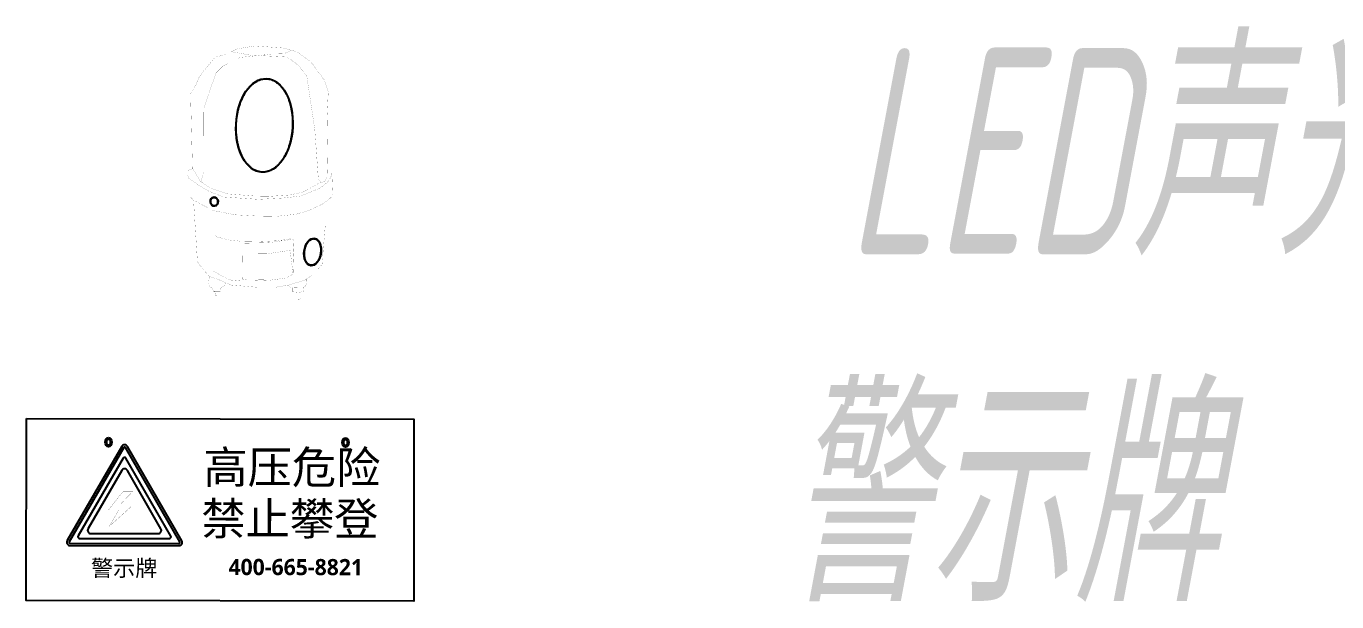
# Model space of a CAD drawing. Header units: millimetres. Extents: x -124346 to 101329, y -150859 to 114847.
# Drawn here: x -119117 to -99271, y -148605 to -139885 of the extents above; entities that cross this region are included whole.
import ezdxf

# ---------------------------------------------------------------- set-up
doc = ezdxf.new("R2010")
doc.units = ezdxf.units.MM
doc.layers.add('EQUIP-通讯', color=7, linetype='Continuous')
doc.layers.add('电子围栏HTL', color=5, linetype='Continuous')
doc.styles.add('RD-FW-400', font='gbeitc.shx', dxfattribs={"width": 0.8, "height": 400, "bigfont": 'HZTXT.shx'})

# ---------------------------------------------------------------- blocks, each defined once
blk = doc.blocks.new('A$C73585D0A')
at = {"layer": '电子围栏HTL', "color": 1, "const_width": 10}
for points in [[(478, 12679), (287, 19982), (838, 20906), (1156, 21646), (1562, 22175), (2109, 22827), (2687, 23516), (3485, 23726), (3718, 23787), (4774, 24308), (6558, 24608), (8234, 24483), (9253, 24407), (10566, 24049), (11937, 23109), (12569, 22256), (13301, 21248), (13658, 20152), (13537, 17806), (13628, 12650)], [(4246, 24048), (6545, 23634), (8067, 23813), (9338, 23849), (10180, 24228)], [(5095, 23491), (3430, 22650), (2750, 21971), (2042, 19912), (1584, 18577), (1557, 12314), (1280, 11431)], [(5095, 23491), (6892, 23675), (9682, 23529), (10817, 22683), (11574, 21657), (12350, 16475), (12688, 11758), (12944, 11327)], [(5281, 5445), (6667, 5475), (7474, 5495), (8195, 5541), (9079, 5677), (9682, 5739), (9934, 5829), (10130, 5863), (10231, 5829), (10290, 4042)], [(5281, 5445), (5291, 4401), (7705, 4422), (9178, 4641), (9957, 4757), (10239, 2448)]]:
    blk.add_lwpolyline(points, dxfattribs=at)
at = {"layer": '电子围栏HTL', "const_width": 10}
for points in [[(478, 12679), (143, 12578), (5, 12411), (5, 12052), (113, 11735), (814, 11259), (2110, 10472), (3522, 9935), (6878, 9711), (9278, 9840), (11005, 10033), (12895, 10819), (13668, 11453), (13879, 11836), (14012, 12109), (13988, 12290), (13697, 12580), (13558, 12720)], [(478, 12679), (1280, 11431), (2143, 10853), (3016, 10524), (3858, 10243), (6571, 10030), (8095, 10012), (9864, 10130), (11160, 10404), (11818, 10747), (12627, 11210), (13262, 11444), (13443, 11701), (13536, 11967), (13558, 12720)], [(113, 11735), (104, 10077), (577, 9643), (1379, 9198), (2517, 8614), (4632, 8208), (6763, 8089), (8695, 8066), (10513, 8264), (11705, 8602), (13024, 9219), (13735, 9711), (14047, 10047), (14085, 10235), (14012, 12109)], [(577, 9643), (959, 3630), (1554, 2844), (2111, 2234), (3107, 1876), (3665, 1648), (4217, 1388), (6939, 1158), (8517, 1168), (9765, 1385), (11415, 1875), (12116, 2386), (12667, 2947), (13054, 3385), (13381, 7384), (13380, 9465)]]:
    blk.add_lwpolyline(points, dxfattribs=at)
at = {"layer": '电子围栏HTL', "color": 9, "const_width": 10}
for points in [[(10239, 2448), (9565, 2077), (7915, 1845), (6240, 1781), (5202, 1781), (4194, 1873), (3563, 2121), (2984, 2472), (2494, 2769), (2494, 6210), (2655, 6211), (2959, 6029), (3967, 5770), (4789, 5689), (5167, 5627), (6946, 5603), (8617, 5687), (9697, 5817), (10016, 5921), (10250, 5921), (10341, 5635), (10239, 2448)], [(5291, 4401), (5328, 1969), (5744, 1916), (6524, 1916), (7271, 1929), (7912, 1942), (8606, 1942)], [(2111, 2234), (2042, 1636), (2103, 1253), (2432, 1078), (2964, 1071), (3206, 1071), (3374, 1219), (3609, 1340), (3665, 1648)], [(9765, 1385), (9978, 1134), (11268, 1175), (11458, 1317), (11546, 1534), (11580, 1839), (11580, 1995)], [(2432, 1078), (2499, 799), (3166, 799), (3206, 1071)], [(2639, 799), (2701, 374), (3081, 357), (3094, 799)], [(10182, 1141), (10182, 735), (10894, 667), (11254, 775), (11212, 1173)], [(10497, 705), (10497, 39), (10938, 5), (11000, 114), (11015, 703)]]:
    blk.add_lwpolyline(points, dxfattribs=at)
at = {"layer": '电子围栏HTL', "color": 1}
blk.add_ellipse((7453, 16885), major_axis=(231, 4550), ratio=0.605089, dxfattribs=at)
at = {"layer": '电子围栏HTL'}
blk.add_ellipse((2582, 9491), major_axis=(-38, 451), ratio=0.8244249, dxfattribs=at)
at = {"layer": '电子围栏HTL', "color": 9}
blk.add_ellipse((12135, 4599), major_axis=(178, 1330), ratio=0.6133843, dxfattribs=at)
at = {"layer": '电子围栏HTL', "color": 1}
blk.add_open_spline([(7683, 21415), (7633, 21418), (7582, 21418), (7456, 21413), (7380, 21404), (7227, 21377), (7152, 21359), (7000, 21311), (6925, 21281), (6776, 21213), (6702, 21173), (6557, 21085), (6485, 21036), (6343, 20927), (6273, 20869), (6137, 20742), (6070, 20674), (5940, 20529), (5877, 20452), (5754, 20290), (5694, 20205), (5579, 20027), (5524, 19935), (5418, 19743), (5367, 19643), (5271, 19438), (5225, 19332), (5139, 19115), (5099, 19004), (5024, 18777), (4989, 18661), (4925, 18425), (4896, 18305), (4844, 18062), (4822, 17939), (4782, 17691), (4765, 17566), (4739, 17314), (4728, 17188), (4714, 16935), (4710, 16808), (4709, 16555), (4712, 16428), (4723, 16177), (4732, 16052), (4756, 15804), (4772, 15682), (4809, 15439), (4830, 15320), (4880, 15084), (4907, 14969), (4969, 14742), (5002, 14631), (5075, 14415), (5114, 14309), (5198, 14105), (5243, 14006), (5337, 13815), (5387, 13723), (5491, 13546), (5545, 13462), (5659, 13301), (5717, 13225), (5838, 13081), (5901, 13014), (6030, 12888), (6096, 12830), (6230, 12723), (6299, 12675), (6440, 12588), (6511, 12549), (6656, 12482), (6729, 12453), (6877, 12407), (6952, 12389), (7103, 12363), (7178, 12355), (7330, 12351), (7407, 12353), (7559, 12370), (7635, 12383), (7787, 12420), (7863, 12444), (8013, 12502), (8088, 12536), (8235, 12614), (8308, 12658), (8452, 12756), (8523, 12810), (8662, 12928), (8730, 12991), (8864, 13127), (8929, 13199), (9056, 13352), (9117, 13433), (9237, 13603), (9294, 13691), (9405, 13876), (9458, 13972), (9560, 14171), (9608, 14273), (9700, 14484), (9743, 14593), (9824, 14815), (9861, 14929), (9931, 15160), (9963, 15278), (10021, 15518), (10047, 15639), (10093, 15885), (10113, 16009), (10146, 16259), (10160, 16384), (10181, 16637), (10188, 16764), (10196, 17017), (10197, 17144), (10192, 17397), (10186, 17522), (10168, 17772), (10156, 17896), (10126, 18142), (10108, 18263), (10065, 18502), (10040, 18620), (9985, 18851), (9954, 18965), (9887, 19187), (9851, 19295), (9773, 19506), (9731, 19608), (9642, 19806), (9595, 19902), (9496, 20086), (9444, 20175), (9335, 20344), (9279, 20424), (9162, 20577), (9101, 20649), (8976, 20784), (8912, 20847), (8780, 20964), (8713, 21017), (8575, 21115), (8505, 21159), (8362, 21236), (8290, 21270), (8144, 21327), (8069, 21351), (7920, 21388), (7845, 21401), (7740, 21411), (7712, 21414), (7683, 21415)], degree=3, knots=[0, 0, 0, 0, 0.0552797, 0.0552797, 0.1390118, 0.1390118, 0.2227438, 0.2227438, 0.3064759, 0.3064759, 0.390208, 0.390208, 0.4739401, 0.4739401, 0.5576722, 0.5576722, 0.6414043, 0.6414043, 0.7251364, 0.7251364, 0.8088685, 0.8088685, 0.8926006, 0.8926006, 0.9763327, 0.9763327, 1.0600648, 1.0600648, 1.1437969, 1.1437969, 1.227529, 1.227529, 1.311261, 1.311261, 1.3949931, 1.3949931, 1.4787252, 1.4787252, 1.5624573, 1.5624573, 1.6461894, 1.6461894, 1.7299215, 1.7299215, 1.8136536, 1.8136536, 1.8973857, 1.8973857, 1.9811178, 1.9811178, 2.0648499, 2.0648499, 2.148582, 2.148582, 2.2323141, 2.2323141, 2.3160462, 2.3160462, 2.3997782, 2.3997782, 2.4835103, 2.4835103, 2.5672424, 2.5672424, 2.6509745, 2.6509745, 2.7347066, 2.7347066, 2.8184387, 2.8184387, 2.9021708, 2.9021708, 2.9859029, 2.9859029, 3.069635, 3.069635, 3.1533671, 3.1533671, 3.2370992, 3.2370992, 3.3208313, 3.3208313, 3.4045634, 3.4045634, 3.4882954, 3.4882954, 3.5720275, 3.5720275, 3.6557596, 3.6557596, 3.7394917, 3.7394917, 3.8232238, 3.8232238, 3.9069559, 3.9069559, 3.990688, 3.990688, 4.0744201, 4.0744201, 4.1581522, 4.1581522, 4.2418843, 4.2418843, 4.3256164, 4.3256164, 4.4093485, 4.4093485, 4.4930806, 4.4930806, 4.5768126, 4.5768126, 4.6605447, 4.6605447, 4.7442768, 4.7442768, 4.8280089, 4.8280089, 4.911741, 4.911741, 4.9954731, 4.9954731, 5.0792052, 5.0792052, 5.1629373, 5.1629373, 5.2466694, 5.2466694, 5.3304015, 5.3304015, 5.4141336, 5.4141336, 5.4978657, 5.4978657, 5.5815978, 5.5815978, 5.6653298, 5.6653298, 5.7490619, 5.7490619, 5.832794, 5.832794, 5.9165261, 5.9165261, 6.0002582, 6.0002582, 6.0839903, 6.0839903, 6.1677224, 6.1677224, 6.2514545, 6.2514545, 6.2831853, 6.2831853, 6.2831853, 6.2831853], dxfattribs=at)
at = {"layer": '电子围栏HTL'}
for points, knots in [([(2546, 9923), (2535, 9922), (2525, 9920), (2496, 9915), (2479, 9909), (2445, 9896), (2429, 9887), (2397, 9868), (2382, 9856), (2353, 9831), (2339, 9816), (2314, 9785), (2303, 9769), (2282, 9733), (2272, 9714), (2256, 9675), (2249, 9654), (2239, 9612), (2235, 9591), (2229, 9547), (2228, 9524), (2228, 9480), (2230, 9457), (2236, 9413), (2240, 9391), (2252, 9348), (2259, 9327), (2275, 9286), (2285, 9267), (2307, 9230), (2318, 9213), (2344, 9180), (2358, 9165), (2387, 9137), (2403, 9125), (2435, 9103), (2452, 9094), (2486, 9078), (2503, 9072), (2539, 9063), (2557, 9060), (2593, 9058), (2611, 9058), (2646, 9063), (2664, 9066), (2698, 9077), (2715, 9084), (2748, 9102), (2764, 9112), (2794, 9135), (2808, 9148), (2835, 9177), (2847, 9193), (2870, 9226), (2880, 9244), (2898, 9282), (2906, 9302), (2919, 9343), (2925, 9365), (2932, 9408), (2935, 9430), (2937, 9475), (2936, 9497), (2933, 9542), (2929, 9564), (2920, 9608), (2914, 9629), (2900, 9671), (2891, 9691), (2871, 9729), (2861, 9748), (2836, 9782), (2823, 9798), (2795, 9828), (2781, 9841), (2750, 9866), (2733, 9876), (2700, 9894), (2683, 9902), (2648, 9914), (2630, 9918), (2594, 9923), (2576, 9924), (2554, 9923), (2550, 9923), (2546, 9923)], [0, 0, 0, 0, 0.0933498, 0.0933498, 0.247244, 0.247244, 0.4011382, 0.4011382, 0.5550324, 0.5550324, 0.7089266, 0.7089266, 0.8628208, 0.8628208, 1.016715, 1.016715, 1.1706092, 1.1706092, 1.3245034, 1.3245034, 1.4783976, 1.4783976, 1.6322918, 1.6322918, 1.786186, 1.786186, 1.9400802, 1.9400802, 2.0939744, 2.0939744, 2.2478686, 2.2478686, 2.4017628, 2.4017628, 2.555657, 2.555657, 2.7095512, 2.7095512, 2.8634454, 2.8634454, 3.0173396, 3.0173396, 3.1712338, 3.1712338, 3.325128, 3.325128, 3.4790222, 3.4790222, 3.6329164, 3.6329164, 3.7868106, 3.7868106, 3.9407048, 3.9407048, 4.094599, 4.094599, 4.2484932, 4.2484932, 4.4023874, 4.4023874, 4.5562816, 4.5562816, 4.7101758, 4.7101758, 4.86407, 4.86407, 5.0179642, 5.0179642, 5.1718584, 5.1718584, 5.3257526, 5.3257526, 5.4796468, 5.4796468, 5.633541, 5.633541, 5.7874352, 5.7874352, 5.9413294, 5.9413294, 6.0952236, 6.0952236, 6.2491178, 6.2491178, 6.2831853, 6.2831853, 6.2831853, 6.2831853]), ([(2548, 9903), (2537, 9902), (2527, 9900), (2500, 9895), (2484, 9890), (2453, 9877), (2438, 9870), (2410, 9852), (2397, 9843), (2371, 9820), (2359, 9808), (2338, 9784), (2330, 9772), (2313, 9747), (2305, 9734), (2291, 9707), (2285, 9693), (2274, 9664), (2269, 9649), (2260, 9614), (2256, 9595), (2250, 9556), (2249, 9536), (2248, 9495), (2249, 9475), (2252, 9438), (2255, 9422), (2261, 9389), (2265, 9373), (2275, 9341), (2281, 9325), (2294, 9295), (2301, 9281), (2318, 9250), (2328, 9234), (2350, 9205), (2361, 9191), (2386, 9166), (2399, 9154), (2426, 9133), (2440, 9124), (2469, 9108), (2484, 9101), (2511, 9091), (2523, 9088), (2548, 9082), (2561, 9080), (2593, 9078), (2614, 9078), (2650, 9084), (2666, 9088), (2697, 9098), (2712, 9105), (2742, 9121), (2756, 9131), (2784, 9153), (2797, 9165), (2822, 9192), (2833, 9207), (2854, 9239), (2864, 9256), (2880, 9291), (2888, 9310), (2900, 9347), (2904, 9366), (2912, 9405), (2914, 9425), (2917, 9465), (2917, 9485), (2914, 9526), (2912, 9546), (2905, 9582), (2902, 9599), (2892, 9631), (2887, 9647), (2875, 9678), (2868, 9693), (2853, 9721), (2844, 9735), (2825, 9764), (2814, 9778), (2791, 9804), (2778, 9817), (2752, 9839), (2738, 9849), (2710, 9866), (2696, 9874), (2667, 9887), (2652, 9892), (2621, 9899), (2606, 9902), (2577, 9904), (2562, 9904), (2548, 9903)], [0, 0, 0, 0, 0.0977048, 0.0977048, 0.2531029, 0.2531029, 0.3984513, 0.3984513, 0.542114, 0.542114, 0.6857768, 0.6857768, 0.8037677, 0.8037677, 0.9217586, 0.9217586, 1.0397495, 1.0397495, 1.1577404, 1.1577404, 1.3019907, 1.3019907, 1.446241, 1.446241, 1.5904912, 1.5904912, 1.7107079, 1.7107079, 1.8309245, 1.8309245, 1.9511411, 1.9511411, 2.0713578, 2.0713578, 2.2125997, 2.2125997, 2.3538416, 2.3538416, 2.4950836, 2.4950836, 2.6363255, 2.6363255, 2.7775674, 2.7775674, 2.8928657, 2.8928657, 3.008164, 3.008164, 3.1941366, 3.1941366, 3.3447878, 3.3447878, 3.4954391, 3.4954391, 3.6460904, 3.6460904, 3.7967416, 3.7967416, 3.9473929, 3.9473929, 4.0980442, 4.0980442, 4.2486955, 4.2486955, 4.3916013, 4.3916013, 4.5361262, 4.5361262, 4.680651, 4.680651, 4.8251758, 4.8251758, 4.946416, 4.946416, 5.0676563, 5.0676563, 5.1888966, 5.1888966, 5.3101368, 5.3101368, 5.4501719, 5.4501719, 5.590207, 5.590207, 5.7302421, 5.7302421, 5.8702772, 5.8702772, 6.0103123, 6.0103123, 6.1503474, 6.1503474, 6.2831853, 6.2831853, 6.2831853, 6.2831853])]:
    blk.add_open_spline(points, degree=3, knots=knots, dxfattribs=at)
at = {"layer": '电子围栏HTL', "color": 9}
blk.add_open_spline([(12308, 5889), (12286, 5892), (12265, 5893), (12214, 5893), (12185, 5890), (12127, 5879), (12098, 5871), (12039, 5850), (12010, 5836), (11952, 5804), (11923, 5786), (11868, 5745), (11842, 5724), (11791, 5676), (11765, 5649), (11715, 5592), (11691, 5562), (11645, 5497), (11622, 5462), (11580, 5391), (11559, 5353), (11521, 5275), (11503, 5235), (11470, 5151), (11454, 5109), (11426, 5021), (11414, 4976), (11391, 4886), (11381, 4840), (11365, 4747), (11358, 4700), (11348, 4607), (11344, 4560), (11340, 4466), (11340, 4420), (11342, 4327), (11344, 4281), (11353, 4191), (11359, 4147), (11373, 4061), (11382, 4018), (11403, 3935), (11415, 3895), (11441, 3817), (11456, 3780), (11487, 3711), (11504, 3679), (11539, 3617), (11557, 3589), (11597, 3535), (11617, 3510), (11660, 3464), (11682, 3443), (11724, 3409), (11744, 3395), (11784, 3369), (11804, 3358), (11845, 3339), (11866, 3331), (11923, 3314), (11959, 3307), (12032, 3303), (12069, 3305), (12131, 3315), (12155, 3321), (12206, 3338), (12232, 3348), (12284, 3373), (12310, 3388), (12363, 3422), (12389, 3442), (12440, 3484), (12466, 3508), (12515, 3559), (12539, 3586), (12586, 3645), (12608, 3676), (12652, 3741), (12672, 3775), (12712, 3847), (12731, 3884), (12766, 3961), (12783, 4001), (12813, 4082), (12828, 4124), (12853, 4209), (12865, 4253), (12887, 4347), (12897, 4399), (12913, 4502), (12919, 4554), (12927, 4658), (12930, 4710), (12930, 4813), (12929, 4864), (12922, 4965), (12916, 5014), (12902, 5111), (12892, 5159), (12872, 5243), (12862, 5280), (12839, 5352), (12826, 5387), (12797, 5456), (12781, 5490), (12747, 5553), (12729, 5583), (12691, 5639), (12671, 5665), (12629, 5713), (12608, 5735), (12563, 5775), (12540, 5793), (12493, 5824), (12468, 5838), (12419, 5860), (12394, 5870), (12348, 5882), (12328, 5886), (12308, 5889)], degree=3, knots=[0, 0, 0, 0, 0.0852005, 0.0852005, 0.1982679, 0.1982679, 0.3113353, 0.3113353, 0.4244027, 0.4244027, 0.5374701, 0.5374701, 0.6414451, 0.6414451, 0.7488655, 0.7488655, 0.856286, 0.856286, 0.9637065, 0.9637065, 1.071127, 1.071127, 1.1785475, 1.1785475, 1.285968, 1.285968, 1.3933884, 1.3933884, 1.5008089, 1.5008089, 1.6082294, 1.6082294, 1.7156499, 1.7156499, 1.8230704, 1.8230704, 1.9304908, 1.9304908, 2.0379113, 2.0379113, 2.1453318, 2.1453318, 2.2551514, 2.2551514, 2.3628084, 2.3628084, 2.4670951, 2.4670951, 2.5713818, 2.5713818, 2.6756685, 2.6756685, 2.7799552, 2.7799552, 2.8669167, 2.8669167, 2.9538782, 2.9538782, 3.0408397, 3.0408397, 3.1853354, 3.1853354, 3.329831, 3.329831, 3.4252653, 3.4252653, 3.5246061, 3.5246061, 3.6271467, 3.6271467, 3.7307096, 3.7307096, 3.8342726, 3.8342726, 3.9378355, 3.9378355, 4.0413984, 4.0413984, 4.1449613, 4.1449613, 4.2485242, 4.2485242, 4.3520871, 4.3520871, 4.45565, 4.45565, 4.5592129, 4.5592129, 4.6782857, 4.6782857, 4.7973584, 4.7973584, 4.9164312, 4.9164312, 5.0355039, 5.0355039, 5.1545767, 5.1545767, 5.2736494, 5.2736494, 5.3730396, 5.3730396, 5.4724298, 5.4724298, 5.5782819, 5.5782819, 5.6822299, 5.6822299, 5.786178, 5.786178, 5.890126, 5.890126, 5.9940741, 5.9940741, 6.0980222, 6.0980222, 6.2019702, 6.2019702, 6.2831853, 6.2831853, 6.2831853, 6.2831853], dxfattribs=at)
blk = doc.blocks.new('A$C21FC10FB')
at = {"layer": '电子围栏HTL', "color": 2}
blk.add_lwpolyline([(0, 5611), (11942, 5611), (11942, 0), (0, 0)], close=True, dxfattribs=at)
at = {"layer": '电子围栏HTL', "color": 1}
for points in [[(2940, 4760), (1262, 1852, 0.57735), (1348, 1702), (4705, 1702, 0.57735), (4792, 1852), (3113, 4760, 0.57735)], [(3001, 4725), (1322, 1817, 0.57735), (1348, 1772), (4705, 1772, 0.57735), (4731, 1817), (3053, 4725, 0.57735)], [(2984, 4395), (1599, 1997, 0.57735), (1643, 1922), (4411, 1922, 0.57735), (4454, 1997), (3070, 4395, 0.57735)], [(2940, 4020), (1903, 2222, 0.57735), (1989, 2072), (4064, 2072, 0.57735), (4151, 2222), (3113, 4020, 0.57735)]]:
    blk.add_lwpolyline(points, format="xyb", close=True, dxfattribs=at)
at = {"layer": '电子围栏HTL', "color": 1, "const_width": 5}
blk.add_lwpolyline([(2918, 2993), (3287, 3380), (2988, 3380), (2531, 2797), (2846, 2797), (2562, 2295), (3023, 2713), (3234, 2905), (3234, 3012), (2936, 3012)], dxfattribs=at)
at = {"layer": '电子围栏HTL', "color": 254}
for centre in [(2530, 4888), (9835, 4888)]:
    blk.add_ellipse(centre, major_axis=(3, 145), ratio=0.709987, dxfattribs=at)
for points in [[(2532, 4984), (2530, 4984), (2529, 4983), (2527, 4983), (2525, 4983), (2523, 4982), (2521, 4982), (2518, 4980), (2517, 4979), (2514, 4977), (2512, 4976), (2509, 4973), (2507, 4972), (2504, 4968), (2502, 4966), (2498, 4961), (2495, 4957), (2491, 4950), (2489, 4945), (2485, 4936), (2483, 4931), (2480, 4921), (2479, 4916), (2478, 4905), (2477, 4899), (2477, 4888), (2477, 4882), (2477, 4871), (2478, 4865), (2480, 4855), (2481, 4849), (2484, 4840), (2486, 4835), (2490, 4826), (2492, 4822), (2496, 4815), (2499, 4812), (2503, 4806), (2506, 4804), (2510, 4800), (2513, 4798), (2516, 4796), (2518, 4795), (2521, 4794), (2523, 4793), (2525, 4793), (2527, 4793), (2530, 4793), (2531, 4793), (2534, 4793), (2535, 4794), (2538, 4795), (2540, 4795), (2544, 4797), (2545, 4798), (2549, 4801), (2551, 4803), (2555, 4807), (2557, 4809), (2561, 4814), (2563, 4817), (2567, 4823), (2569, 4826), (2572, 4833), (2574, 4837), (2576, 4845), (2578, 4849), (2580, 4859), (2581, 4865), (2583, 4878), (2583, 4884), (2583, 4897), (2583, 4904), (2581, 4916), (2580, 4922), (2577, 4934), (2575, 4939), (2571, 4949), (2568, 4954), (2563, 4962), (2561, 4965), (2557, 4970), (2554, 4972), (2550, 4976), (2548, 4978), (2544, 4980), (2542, 4981), (2538, 4982), (2537, 4983), (2534, 4983), (2533, 4984), (2532, 4984)], [(9836, 4984), (9835, 4984), (9834, 4983), (9831, 4983), (9830, 4983), (9828, 4982), (9826, 4982), (9823, 4980), (9822, 4979), (9818, 4977), (9817, 4976), (9813, 4973), (9812, 4972), (9808, 4968), (9807, 4966), (9802, 4961), (9800, 4957), (9796, 4950), (9793, 4945), (9790, 4936), (9788, 4931), (9785, 4921), (9784, 4916), (9782, 4905), (9782, 4899), (9781, 4888), (9781, 4882), (9782, 4871), (9783, 4865), (9785, 4855), (9786, 4849), (9789, 4840), (9791, 4835), (9794, 4826), (9797, 4822), (9801, 4815), (9803, 4812), (9808, 4806), (9810, 4804), (9815, 4800), (9817, 4798), (9821, 4796), (9823, 4795), (9826, 4794), (9827, 4793), (9830, 4793), (9832, 4793), (9834, 4793), (9836, 4793), (9839, 4793), (9840, 4794), (9843, 4795), (9845, 4795), (9848, 4797), (9850, 4798), (9854, 4801), (9856, 4803), (9860, 4807), (9862, 4809), (9866, 4814), (9868, 4817), (9872, 4823), (9873, 4826), (9877, 4833), (9878, 4837), (9881, 4845), (9882, 4849), (9885, 4859), (9886, 4865), (9888, 4878), (9888, 4884), (9888, 4897), (9887, 4904), (9886, 4916), (9885, 4922), (9881, 4934), (9880, 4939), (9875, 4949), (9873, 4954), (9868, 4962), (9866, 4965), (9861, 4970), (9859, 4972), (9855, 4976), (9853, 4978), (9849, 4980), (9847, 4981), (9843, 4982), (9842, 4983), (9839, 4983), (9838, 4984), (9836, 4984)]]:
    blk.add_open_spline(points, degree=3, knots=[0, 0, 0, 0, 0.108818, 0.108818, 0.217636, 0.217636, 0.326454, 0.326454, 0.435272, 0.435272, 0.544089, 0.544089, 0.652907, 0.652907, 0.761725, 0.761725, 0.915699, 0.915699, 1.069673, 1.069673, 1.223647, 1.223647, 1.377621, 1.377621, 1.531595, 1.531595, 1.685569, 1.685569, 1.839543, 1.839543, 1.993517, 1.993517, 2.147491, 2.147491, 2.301465, 2.301465, 2.455439, 2.455439, 2.609412, 2.609412, 2.763386, 2.763386, 2.888751, 2.888751, 3.014115, 3.014115, 3.13948, 3.13948, 3.264844, 3.264844, 3.390208, 3.390208, 3.515573, 3.515573, 3.640937, 3.640937, 3.766302, 3.766302, 3.891666, 3.891666, 4.01703, 4.01703, 4.142395, 4.142395, 4.267759, 4.267759, 4.393124, 4.393124, 4.568946, 4.568946, 4.744769, 4.744769, 4.920592, 4.920592, 5.096415, 5.096415, 5.272237, 5.272237, 5.44806, 5.44806, 5.595278, 5.595278, 5.742495, 5.742495, 5.889712, 5.889712, 6.036929, 6.036929, 6.160504, 6.160504, 6.283185, 6.283185, 6.283185, 6.283185], dxfattribs=at)
at = {"layer": '电子围栏HTL', "color": 7, "insert": (5455, 4621), "char_height": 1000, "attachment_point": 1}
blk.add_mtext_dynamic_manual_height_columns('{\\fMicrosoft YaHei|b1|i0|c134|p34;\\C254;高压危险}', width=5889.18, gutter_width=17.5, heights=[0], dxfattribs=at)
at = {"layer": '电子围栏HTL', "color": 254, "insert": (5395, 3035), "char_height": 1000, "attachment_point": 1}
blk.add_mtext_dynamic_manual_height_columns('{\\fMicrosoft YaHei|b1|i0|c134|p34;禁止攀登}', width=6155.37, gutter_width=17.5, heights=[0], dxfattribs=at)
at = {"layer": '电子围栏HTL', "char_height": 500, "attachment_point": 1}
for s, width, insert in [('{\\fMicrosoft YaHei|b1|i0|c134|p34;\\C254;警示牌}', 3014.43, (1996, 1258)), ('{\\fMicrosoft YaHei|b1|i0|c134|p34;\\C254;400-665-8821}', 5410.06, (6233, 1296))]:
    blk.add_mtext_dynamic_manual_height_columns(s, width=width, gutter_width=17.5, heights=[0], dxfattribs=dict(at, insert=insert))

msp = doc.modelspace()

# ---------------------------------------------------------------- block references
at = {"layer": '电子围栏HTL', "color": 251, "xscale": 0.156, "yscale": 0.156, "zscale": 0.156}
msp.add_blockref('A$C73585D0A', (-116673, -144023), dxfattribs=at)
at = {"layer": '电子围栏HTL', "color": 251, "xscale": 0.4914000000000005, "yscale": 0.4914000000000004, "zscale": 0.4914000000000003, "rotation": 359.9269042726222}
msp.add_blockref('A$C21FC10FB', (-119117, -148587), dxfattribs=at)

# ---------------------------------------------------------------- texts
at = {"layer": 'EQUIP-通讯', "ltscale": 10, "style": 'RD-FW-400', "width": 0.7}
for s, p in [('LED声光报警灯 ', (-106696, -143340)), ('警示牌', (-107665, -148597))]:
    msp.add_text(s, height=3122.4, dxfattribs=at).set_placement(p)

doc.saveas('drawing.dxf')
